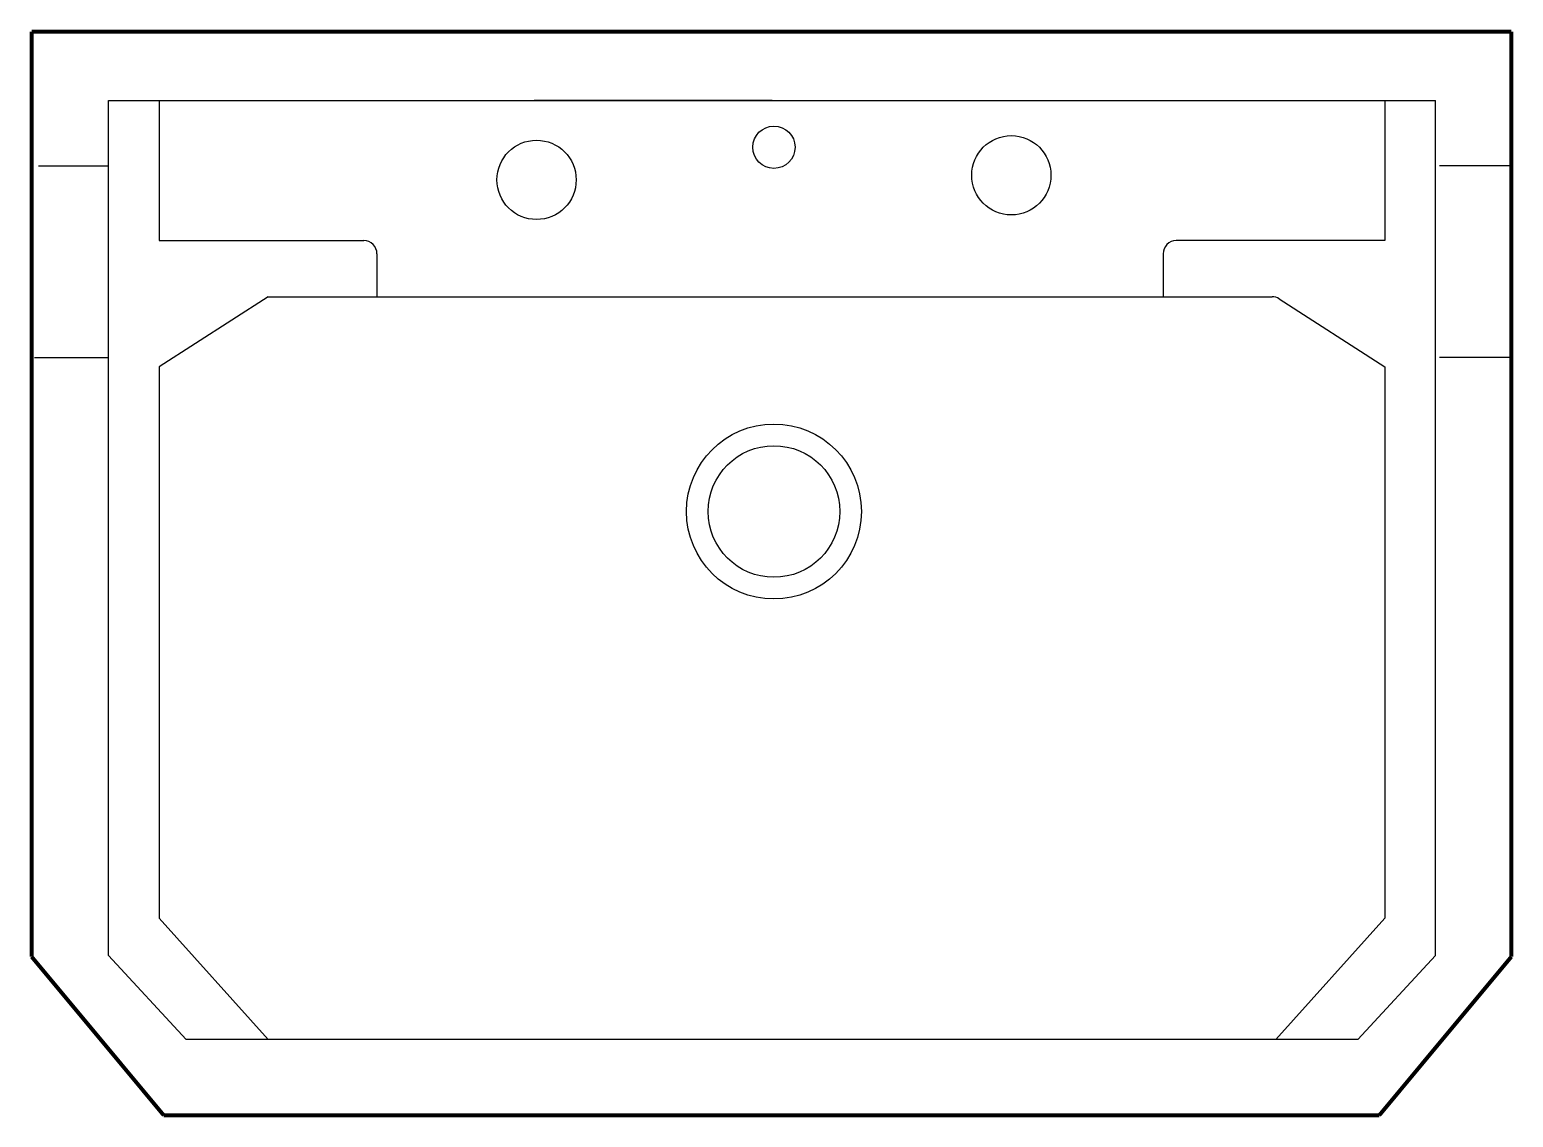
# Model space of a CAD drawing. Extents: x 11119 to 11681, y 12189 to 12601.
import ezdxf

# ---------------------------------------------------------------- set-up
doc = ezdxf.new("R2010")
doc.units = 0
doc.header["$MEASUREMENT"] = 0
doc.layers.get('0').update_dxf_attribs({"linetype": 'CONTINUOUS'})

msp = doc.modelspace()

# ---------------------------------------------------------------- linework, layer by layer
at = {"color": 2}
for p, q in [((11149.08, 12250.53), (11149.08, 12573.96)), ((11149.08, 12573.96), (11651.31, 12573.96)), ((11168.23, 12573.96), (11168.23, 12520.95)), ((11310.19, 12573.96), (11490.19, 12573.96)), ((11400.19, 12573.96), (11310.19, 12573.96)), ((11632.16, 12573.96), (11632.16, 12520.95)), ((11651.28, 12250.53), (11651.28, 12573.96)), ((11122.57, 12549.23), (11149.08, 12549.23)), ((11679.26, 12549.23), (11652.75, 12549.23)), ((11168.23, 12520.95), (11245.69, 12520.95)), ((11250.69, 12515.95), (11250.69, 12499.73)), ((11548.21, 12515.95), (11548.21, 12499.73)), ((11632.16, 12520.95), (11553.21, 12520.95)), ((11209.45, 12499.73), (11168.23, 12473.21)), ((11209.45, 12499.73), (11589.45, 12499.73)), ((11592.15, 12498.93), (11632.14, 12473.21)), ((11121.08, 12476.75), (11149.08, 12476.75)), ((11680.75, 12476.75), (11652.75, 12476.75)), ((11168.23, 12473.21), (11168.23, 12264.66)), ((11632.14, 12473.21), (11632.14, 12264.66)), ((11168.23, 12264.66), (11209.45, 12218.74)), ((11632.14, 12264.66), (11590.92, 12218.74)), ((11178.52, 12218.74), (11149.08, 12250.53)), ((11621.84, 12218.74), (11651.28, 12250.53)), ((11621.84, 12218.74), (11178.52, 12218.74))]:
    msp.add_line(p, q, dxfattribs=at)
at = {"color": 4, "const_width": 1.5}
for points in [[(11120, 12600), (11120, 12250)], [(11120, 12600), (11680, 12600)], [(11680, 12600), (11680, 12250)], [(11120, 12250), (11170, 12190)], [(11680, 12250), (11630, 12190)], [(11170, 12190), (11630, 12190)]]:
    msp.add_lwpolyline(points, dxfattribs=at)
at = {"color": 5}
for centre, radius in [((11400.91, 12556.28), 8), ((11311.08, 12543.93), 15), ((11490.77, 12545.68), 15), ((11400.91, 12418.45), 33.09), ((11400.91, 12418.45), 24.9)]:
    msp.add_circle(centre, radius, dxfattribs=at)
at = {"color": 2}
for centre, start, end in [((11245.69, 12515.95), 0, 90), ((11553.21, 12515.95), 90, 180), ((11589.45, 12494.73), 57.2444, 90)]:
    msp.add_arc(centre, 5, start, end, dxfattribs=at)

# ---------------------------------------------------------------- texts
at = {"width": 0.8, "flags": 9}
for tag, s in [('YSIZE', '410'), ('XSIZE', '560')]:
    msp.add_attdef(tag, (11400, 12600), s, height=0.5, dxfattribs=at)

doc.saveas('drawing.dxf')
